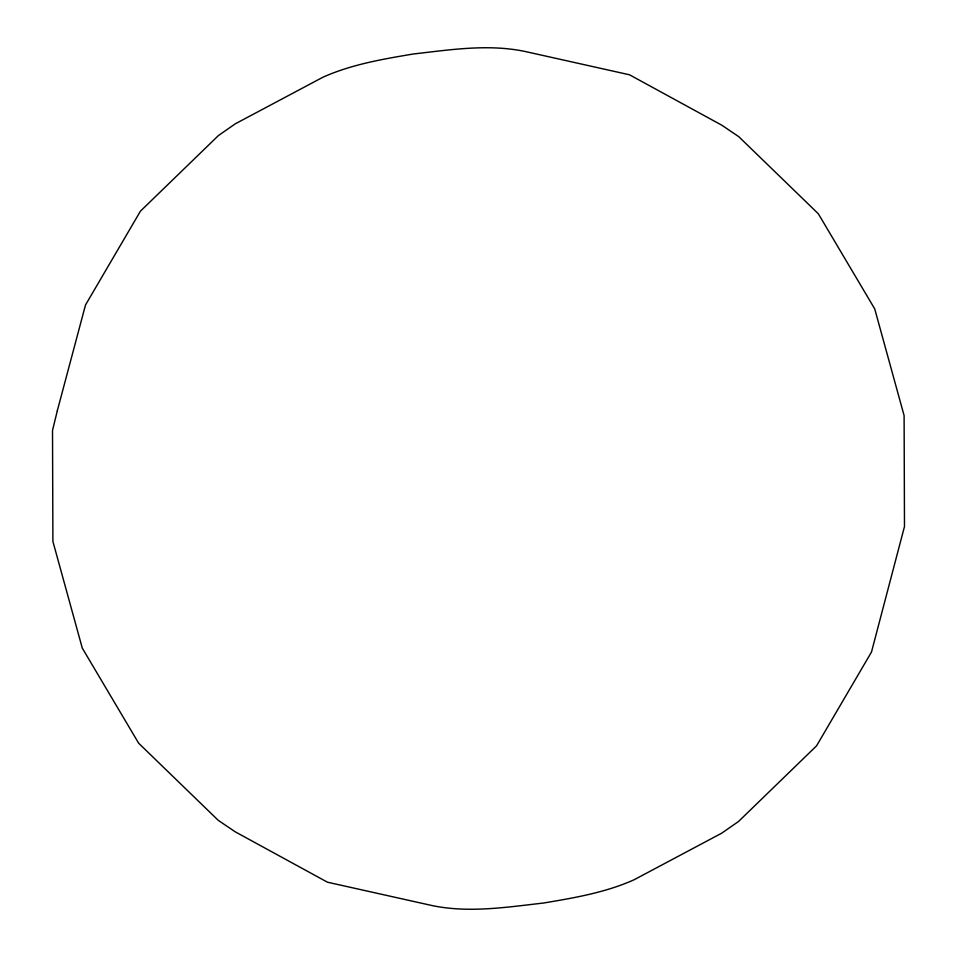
<?xml version="1.0" encoding="UTF-8"?>
<svg xmlns="http://www.w3.org/2000/svg" width="957" height="957" viewBox="0 0 957 957"><rect width="100%" height="100%" fill="white"/><g stroke="black" fill="none" stroke-linecap="round" stroke-linejoin="round"><path stroke-width="1.44" d="M57.348 410.613L52.515 430.459L52.898 541.423L82.278 648.104L138.657 743.218L218.196 820.293L235.171 831.789L327.485 882.21L430.088 905.119C467.375 913.457 506.086 907.284 543.528 903.025C574.284 897.869 605.542 892.582 634.18 879.722L721.757 833.152L738.589 821.429L816.56 745.838L871.492 652.028L904.485 526.541L904.102 415.577L874.722 308.896L818.343 213.782L738.804 136.707L721.829 125.211L629.515 74.79L526.912 51.881C489.625 43.544 450.914 49.716 413.472 53.975C382.716 59.131 351.458 64.418 322.82 77.278L235.243 123.848L218.411 135.571L140.44 211.162L85.508 304.972L57.348 410.613"/></g></svg>
